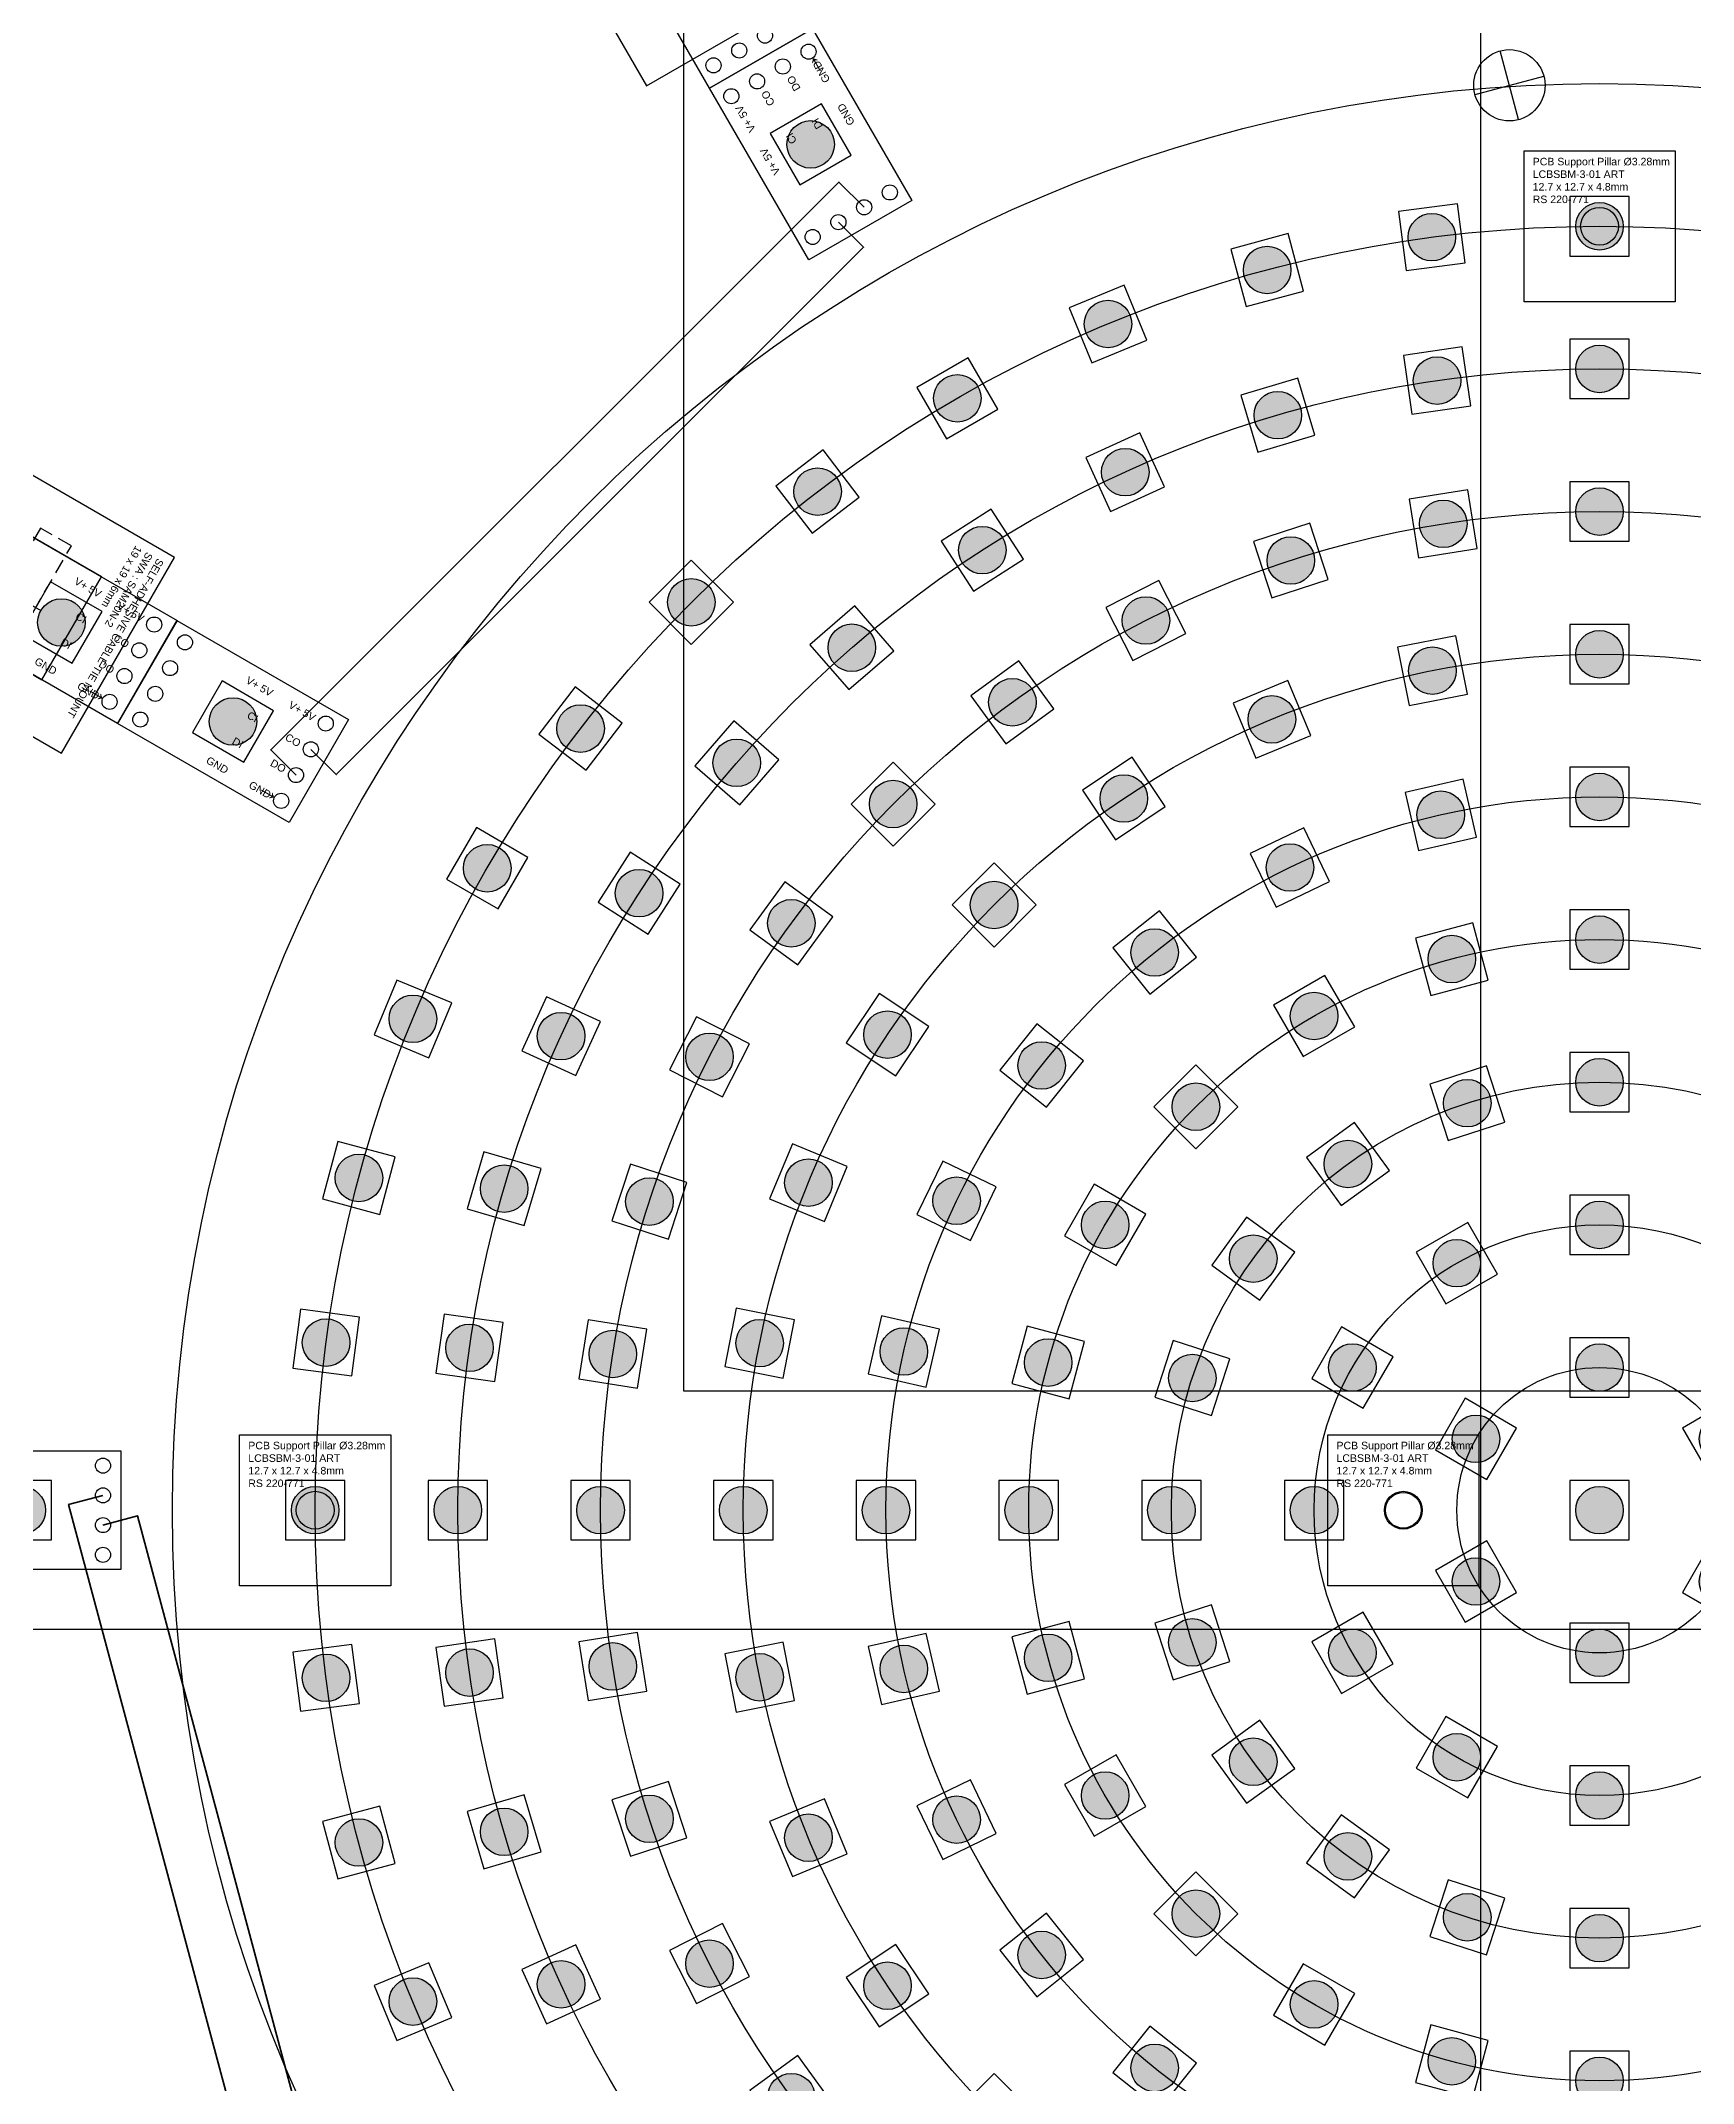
# Model space of a CAD drawing. Header units: millimetres. Extents: x 2050 to 3932, y -1485 to -693.
# Drawn here: x 2649.3 to 2788.2, y -1101 to -929.2 of the extents above; entities that cross this region are included whole.
import ezdxf

# ---------------------------------------------------------------- set-up
doc = ezdxf.new("R2010")
doc.units = ezdxf.units.MM
doc.header["$LTSCALE"] = 10
doc.header["$MEASUREMENT"] = 0
doc.linetypes.add('DASHED', pattern=[0.75, 0.5, -0.25])
doc.layers.get('0').update_dxf_attribs({"color": 8})
for name, color, linetype, lineweight in [('Colour0', 2, 'Continuous', 35), ('Colour6', 80, 'Continuous', 35), ('VERO CUT', 252, 'Continuous', 35)]:
    doc.layers.add(name, color=color, linetype=linetype, lineweight=lineweight)
for name, color, linetype in [('Component', 210, 'Continuous'), ('LED SMD 5050', 40, 'Continuous'), ('LED Strip', 30, 'Continuous'), ('vero Pins', 30, 'Continuous')]:
    doc.layers.add(name, color=color, linetype=linetype)
doc.layers.add('Layout Page', color=253, linetype='Continuous', plot=False)
doc.styles.get("Standard").update_dxf_attribs({"font": 'arial.ttf'})

# ---------------------------------------------------------------- blocks, each defined once
blk = doc.blocks.new('SMD 5050')
at = {"layer": 'LED SMD 5050'}
blk.add_hatch(color=256, dxfattribs=at).paths.add_polyline_path([(2, 0, 1), (-2, 0, 1)])
blk.add_lwpolyline([(-2.5, 2.5), (-2.5, -2.5), (2.5, -2.5), (2.5, 2.5)], close=True, dxfattribs=at)
blk.add_circle((0, 0), 2, dxfattribs=at)
blk = doc.blocks.new('DotStar 240mm Disc')
at = {"layer": 'vero Pins'}
for radius in [120, 108, 96, 84, 72, 60, 48, 36, 24, 12]:
    blk.add_circle((0, 0), radius, dxfattribs=at)
for p in [(0, 108), (0, 96), (0, 84), (0, 72), (0, 60), (0, 48), (0, 36), (0, 24), (0, 12), (0, 0)]:
    blk.add_blockref('SMD 5050', p, dxfattribs=at)
for p, rotation in [((-14.1, 107.08), 7.500000000000007), ((-27.95, 104.32), 15), ((-41.33, 99.78), 22.5), ((-54, 93.53), 30), ((-13.66, 95.02), 8.18181818181818), ((-27.05, 92.11), 16.36363636363637), ((-39.88, 87.32), 24.54545454545454), ((-65.75, 85.68), 37.50000000000001), ((-51.9, 80.76), 32.72727272727273), ((-13.14, 82.97), 9.000000000000009), ((-25.96, 79.89), 17.99999999999999), ((-76.37, 76.37), 45), ((-38.14, 74.84), 27), ((-62.87, 72.55), 40.90909090909092), ((-14.05, 70.62), 11.25), ((-49.37, 67.96), 36.00000000000001), ((-85.68, 65.75), 52.49999999999999), ((-27.55, 66.52), 22.5), ((-72.55, 62.87), 49.09090909090909), ((-59.4, 59.4), 45.00000000000001), ((-40, 59.87), 33.75), ((-13.35, 58.5), 12.85714285714286), ((-93.53, 54), 59.99999999999999), ((-26.03, 54.06), 25.71428571428572), ((-80.76, 51.9), 57.27272727272726), ((-50.91, 50.91), 45.00000000000001), ((-67.96, 49.37), 54), ((-37.41, 46.91), 38.57142857142858), ((-12.42, 46.36), 15), ((-24, 41.57), 30), ((-99.78, 41.33), 67.49999999999997), ((-87.32, 39.88), 65.45454545454547), ((-59.87, 40), 56.25000000000001), ((-74.84, 38.14), 63.00000000000001), ((-46.91, 37.41), 51.42857142857143), ((-33.94, 33.94), 45.00000000000001), ((-11.12, 34.24), 18), ((-104.32, 27.95), 74.99999999999999), ((-21.16, 29.12), 36.00000000000001), ((-92.11, 27.05), 73.63636363636364), ((-66.52, 27.55), 67.5), ((-54.06, 26.03), 64.28571428571428), ((-79.89, 25.96), 72), ((-41.57, 24), 59.99999999999999), ((-29.12, 21.16), 54), ((-12, 20.78), 30), ((-107.08, 14.1), 82.50000000000001), ((-95.02, 13.66), 81.81818181818183), ((-82.97, 13.14), 81), ((-70.62, 14.05), 78.74999999999999), ((-58.5, 13.35), 77.14285714285715), ((-46.36, 12.42), 75.00000000000001), ((-34.24, 11.12), 72), ((-20.78, 12), 59.99999999999999), ((-10.39, 6), 59.99999999999999), ((10.39, 6), 300.0000000000001), ((-108, 0), 90), ((-96, 0), 90), ((-84, 0), 90), ((-72, 0), 90), ((-60, 0), 90), ((-48, 0), 90), ((-36, 0), 90), ((-24, 0), 90), ((-10.39, -6), 120), ((10.39, -6), 239.9999999999999), ((-34.24, -11.12), 108), ((-20.78, -12), 120), ((-82.97, -13.14), 99.00000000000001), ((-46.36, -12.42), 105), ((0, -12), 180), ((-107.08, -14.1), 97.5), ((-95.02, -13.66), 98.18181818181817), ((-70.62, -14.05), 101.25), ((-58.5, -13.35), 102.8571428571429), ((-29.12, -21.16), 126), ((-12, -20.78), 150), ((-41.57, -24), 120), ((0, -24), 180), ((-92.11, -27.05), 106.3636363636363), ((-79.89, -25.96), 108), ((-54.06, -26.03), 115.7142857142857), ((-104.32, -27.95), 105), ((-66.52, -27.55), 112.5), ((-21.16, -29.12), 144), ((-33.94, -33.94), 135), ((-11.12, -34.24), 162), ((-46.91, -37.41), 128.5714285714286), ((0, -36), 180), ((-74.84, -38.14), 117), ((-87.32, -39.88), 114.5454545454545), ((-59.87, -40), 123.75), ((-99.78, -41.33), 112.5), ((-24, -41.57), 150), ((-37.41, -46.91), 141.4285714285714), ((-12.42, -46.36), 165), ((-67.96, -49.37), 126), ((0, -48), 180), ((-50.91, -50.91), 135)]:
    blk.add_blockref('SMD 5050', p, dxfattribs=dict(at, rotation=rotation))
blk = doc.blocks.new('PCB support Pillar')
at = {"layer": 'Component'}
blk.add_lwpolyline([(0, 0), (12.7, 0), (12.7, -12.7), (0, -12.7)], close=True, dxfattribs=at)
blk.add_circle((6.35, -6.35), 1.59, dxfattribs=at)
at = {"layer": 'Component', "insert": (0.73, -0.59), "char_height": 0.635, "width": 17.0886, "attachment_point": 1}
blk.add_mtext('PCB Support Pillar %%C3.28mm\\PLCBSBM-3-01 ART\\P12.7 x 12.7 x 4.8mm\\PRS 220-771', dxfattribs=at)
blk = doc.blocks.new('*U130')
at = {"layer": 'Layout Page'}
blk.add_lwpolyline([(-105, 148.5), (105, 148.5), (105, -148.5), (-105, -148.5)], close=True, dxfattribs=at)
blk = doc.blocks.new('*U131')
at = {"layer": 'vero Pins', "color": 0, "linetype": 'ByBlock', "lineweight": -2, "transparency": 16777216}
blk.add_blockref('*U130', (2665.36, -981.28), dxfattribs=at)
for p, rotation in [((2851.86, -937.78), 270), ((2708.86, -1167.78), 90)]:
    blk.add_blockref('*U130', p, dxfattribs=dict(at, rotation=rotation))
blk = doc.blocks.new('DotStar Strip 60')
at = {"color": 1}
for centre in [(-3.75, 15.17), (-1.25, 15.17), (1.25, 15.17), (3.75, 15.17), (-3.75, 1.5), (-1.25, 1.5), (1.25, 1.5), (3.75, 1.5)]:
    blk.add_circle(centre, 0.635, dxfattribs=at)
at = {"layer": 'LED Strip'}
blk.add_lwpolyline([(5, 16.67), (5, 0), (-5, 0), (-5, 16.67)], close=True, dxfattribs=at)
at = {"layer": 'vero Pins'}
blk.add_blockref('SMD 5050', (0, 8.33), dxfattribs=at)
at = {"color": 4, "width": 7.3862, "attachment_point": 9, "rotation": 90}
for s, insert, char_height in [('V+ 5V', (-3.34, 14.15), 0.635), ('CO', (-0.84, 14.15), 0.635), ('DO', (1.66, 14.15), 0.635), ('GND', (4.16, 14.15), 0.635), ('{\\fArial|b1|i0|c0|p34;→}', (4.16, 14.94), 1.5), ('V+ 5V', (-3.34, 10.01), 0.635), ('CI', (-0.84, 10.01), 0.635), ('DI', (1.66, 10.01), 0.635), ('GND', (4.16, 10.01), 0.635)]:
    blk.add_mtext(s, dxfattribs=dict(at, insert=insert, char_height=char_height))
blk = doc.blocks.new('Indicator OUT (DotStar x 4)')
at = {"layer": 'Component'}
for points in [[(-9.5, 9.5), (-9.5, -9.5), (9.5, -9.5), (9.5, 9.5)], [(-5, 5), (-5, -5), (5, -5), (5, 5)]]:
    blk.add_lwpolyline(points, close=True, dxfattribs=at)
for points in [[(0, -2), (0, 2)], [(-2, 0), (2, 0)]]:
    blk.add_lwpolyline(points, dxfattribs=at)
at = {"layer": 'Component', "color": 252, "linetype": 'DASHED', "ltscale": 0.25}
blk.add_lwpolyline([(6, 1.5), (-6, 1.5), (-6, -1.5), (6, -1.5)], close=True, dxfattribs=at)
at = {"layer": 'vero Pins'}
for p in [(0, 21), (0, 4.33), (0, -12.33), (0, -29)]:
    blk.add_blockref('DotStar Strip 60', p, dxfattribs=at)
at = {"layer": 'Component', "insert": (-8.77, 8.91), "char_height": 0.635, "width": 17.0886, "attachment_point": 1}
blk.add_mtext('SELF-ADHESIVE CABLE TIE MOUNT\\PSWA : SAM20N-2\\P19 x 19 x 6mm', dxfattribs=at)
blk = doc.blocks.new('Indicator IN (DotStar x 4)')
at = {"layer": 'Component'}
for points in [[(9.5, -9.5), (9.5, 9.5), (-9.5, 9.5), (-9.5, -9.5)], [(5, -5), (5, 5), (-5, 5), (-5, -5)]]:
    blk.add_lwpolyline(points, close=True, dxfattribs=at)
for points in [[(0, 2), (0, -2)], [(2, 0), (-2, 0)]]:
    blk.add_lwpolyline(points, dxfattribs=at)
at = {"layer": 'Component', "color": 252, "linetype": 'DASHED', "ltscale": 0.25}
blk.add_lwpolyline([(-6, -1.5), (6, -1.5), (6, 1.5), (-6, 1.5)], close=True, dxfattribs=at)
at = {"layer": 'vero Pins', "rotation": 180}
for p in [(0, 37.67), (0, 21), (0, 4.33), (0, -12.33)]:
    blk.add_blockref('DotStar Strip 60', p, dxfattribs=at)
at = {"layer": 'Component', "insert": (8.77, -8.91), "char_height": 0.635, "width": 17.0886, "attachment_point": 1, "rotation": 180}
blk.add_mtext('SELF-ADHESIVE CABLE TIE MOUNT\\PSWA : SAM20N-2\\P19 x 19 x 6mm', dxfattribs=at)

msp = doc.modelspace()

# ---------------------------------------------------------------- linework, layer by layer
for points in [[(2773.56, -935.81), (2772.01, -930.02)], [(2769.89, -933.69), (2775.68, -932.14)]]:
    msp.add_lwpolyline(points)
msp.add_circle((2772.78, -932.92), 3)
at = {"layer": 'Colour0'}
for points in [[(2672.01, -988.78), (2674.13, -990.9), (2718.48, -946.55), (2716.36, -944.43)], [(2670.76, -1114.61), (2673.65, -1113.84), (2657.42, -1053.25), (2654.52, -1054.03)]]:
    msp.add_lwpolyline(points, dxfattribs=at)
at = {"layer": 'Colour6'}
for points in [[(2670.76, -990.95), (2668.63, -988.83), (2716.4, -941.06), (2718.52, -943.18)], [(2672.01, -1116.78), (2669.11, -1117.56), (2651.62, -1052.31), (2654.52, -1051.53)]]:
    msp.add_lwpolyline(points, dxfattribs=at)
at = {"layer": 'vero Pins'}
msp.add_circle((2763.86, -1052.78), 1.5, dxfattribs=at)

# ---------------------------------------------------------------- block references
at = {"rotation": 59.99999999999999}
msp.add_blockref('Indicator IN (DotStar x 4)', (2647.56, -976.11), dxfattribs=at)
at = {"layer": 'VERO CUT'}
for p in [(2774.01, -938.43), (2666.01, -1046.43), (2757.51, -1046.43)]:
    msp.add_blockref('PCB support Pillar', p, dxfattribs=at)
at = {"layer": 'vero Pins'}
for name, p in [('*U131', (0, 0)), ('DotStar 240mm Disc', (2780.36, -1052.78))]:
    msp.add_blockref(name, p, dxfattribs=at)
for p, rotation in [((2703.69, -919.99), 29.99999999999995), ((2627.02, -1052.78), 90)]:
    msp.add_blockref('Indicator OUT (DotStar x 4)', p, dxfattribs=dict(at, rotation=rotation))

doc.saveas('drawing.dxf')
